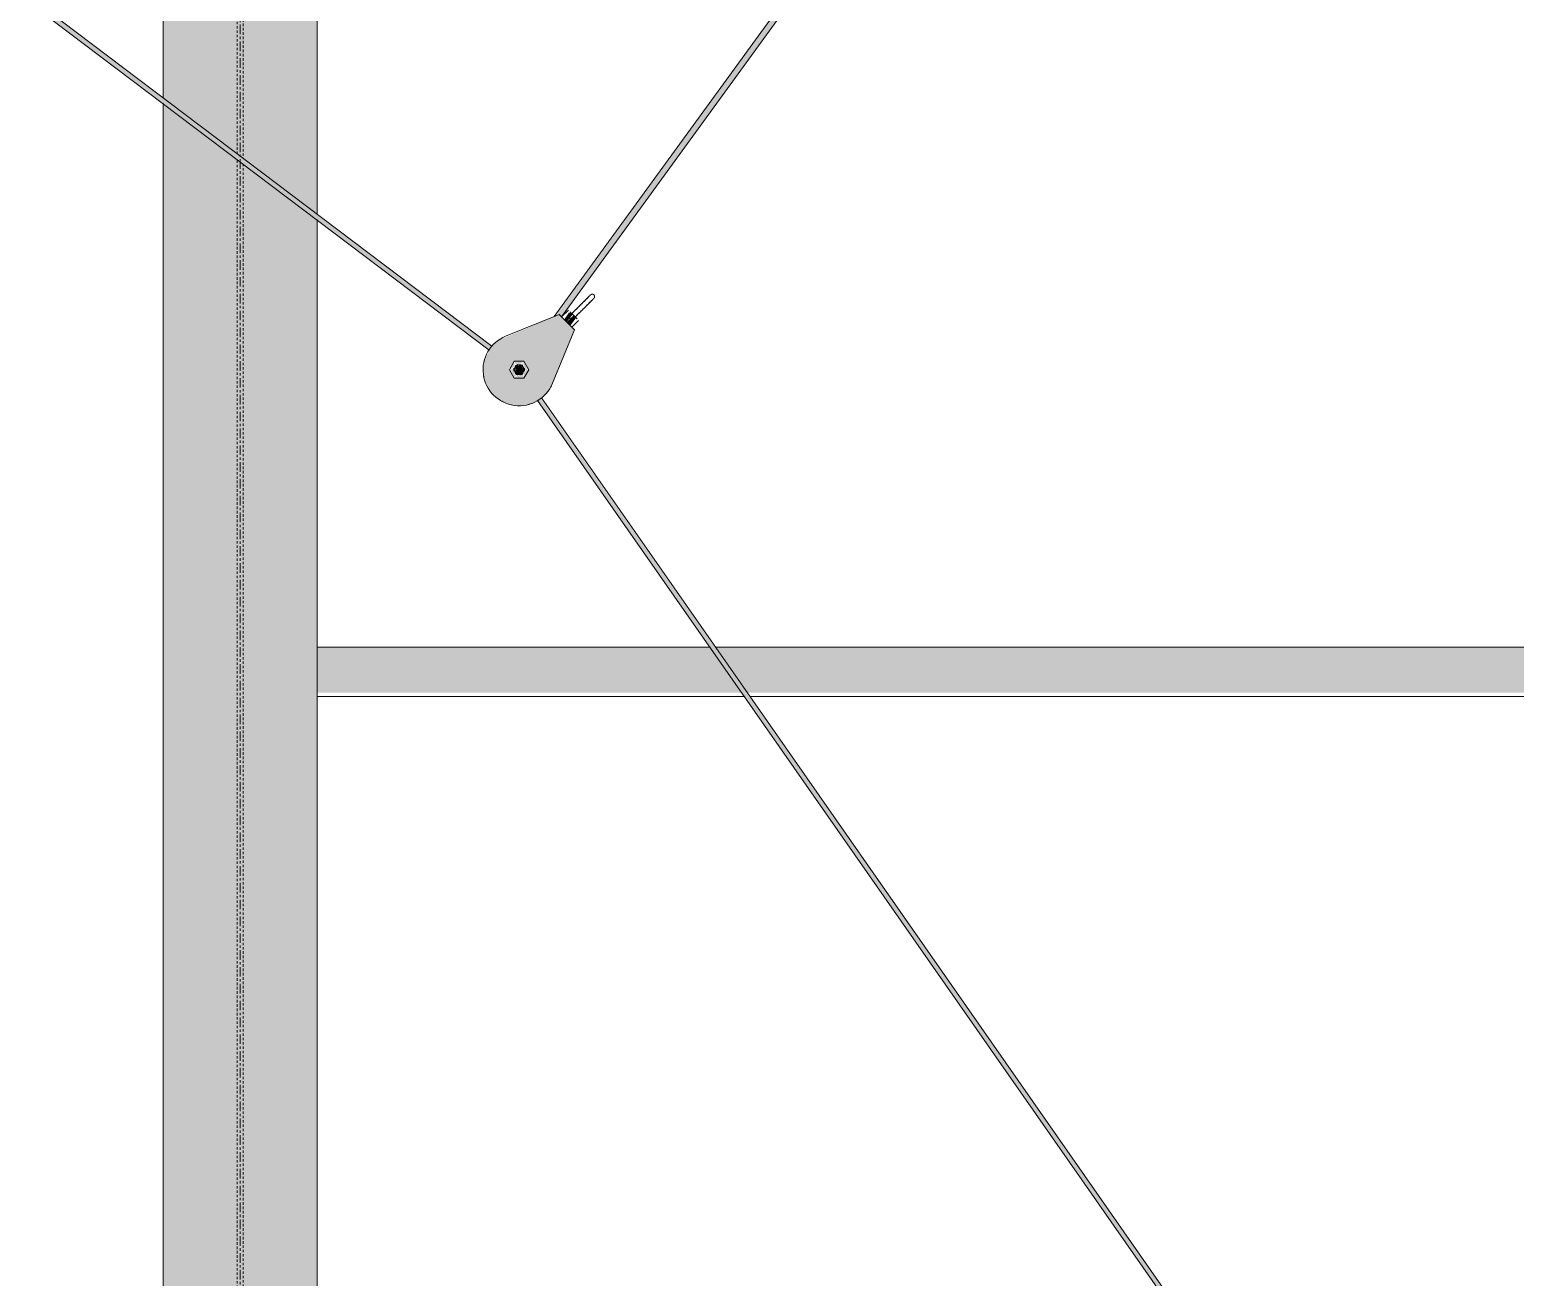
# Model space of a CAD drawing. Header units: inches. Extents: x -55396 to -733, y -290 to 853.
# Drawn here: x -16230.9 to -16153.7, y 163 to 227.9 of the extents above; entities that cross this region are included whole.
import ezdxf

# ---------------------------------------------------------------- set-up
doc = ezdxf.new("R2010")
doc.units = ezdxf.units.IN
doc.header["$MEASUREMENT"] = 0
doc.linetypes.add('Grid Line 1_2_', pattern=[0.875, 0.5, -0.125, 0.125, -0.125])
doc.linetypes.add('Hidden 1_8_', pattern=[0.1875, 0.125, -0.0625])
for name, color, linetype, lineweight in [('Q-SPCQ', 91, 'Continuous', 9), ('S-BEAM', 12, 'Continuous', 9), ('S-COLS', 52, 'Continuous', 9), ('S-GRID', 1, 'Continuous', 9)]:
    doc.layers.add(name, color=color, linetype=linetype, lineweight=lineweight)

# ---------------------------------------------------------------- blocks, each defined once
blk = doc.blocks.new('Basketball_Backstop-Performance_Sports_Systems-3103-Ceiling_Hung - 27_-0_ to 27_-11 7_8_-706978-Section 1')
at = {"layer": 'Q-SPCQ'}
h = blk.add_hatch(color=256, dxfattribs=at)
h.paths.add_polyline_path([(22123.102, 210.178), (22123.216, 210.384), (22123.031, 210.253), (22123.095, 210.183)], flags=0)
h.paths.add_polyline_path([(22121.744, 211.205), (22121.858, 211.432), (22031.201, 279.864), (22031.086, 279.717), (22121.679, 211.254)], flags=0)
h = blk.add_hatch(color=256, dxfattribs=at)
h.paths.add_polyline_path([(22123.524, 210.221), (22123.519, 210.36), (22123.334, 210.456), (22123.376, 210.414), (22123.52, 210.225)], flags=0)
h.paths.add_polyline_path([(22125.499, 212.937), (22172.144, 277.196), (22171.959, 277.34), (22125.202, 212.983), (22125.443, 212.993), (22125.499, 212.937)], flags=0)
h.paths.add_polyline_path([(22173.142, 278.473), (22173.105, 278.533), (22172.977, 278.609), (22173.116, 278.477)], flags=0)
for points in [[(22125.778, 212.658), (22126.087, 213.056), (22125.889, 213.144), (22125.645, 212.791), (22125.709, 212.727)], [(22125.965, 212.47), (22126.264, 212.879), (22126.131, 213.011), (22125.778, 212.658), (22125.91, 212.525)], [(22123.428, 209.967), (22123.553, 210.183), (22123.368, 210.425), (22123.126, 210.36), (22123.086, 210.058), (22123.178, 209.967)]]:
    blk.add_hatch(color=256, dxfattribs=at).paths.add_polyline_path(points, flags=0)
h = blk.add_hatch(color=256, dxfattribs=at)
h.paths.add_polyline_path([(22123.215, 208.31), (22123.673, 208.345), (22124.11, 208.491), (22124.498, 208.738), (22124.814, 209.073), (22125.149, 209.746), (22126.175, 212.26), (22125.38, 213.056), (22122.193, 211.694), (22121.858, 211.378), (22121.536, 210.767), (22121.465, 210.554), (22121.43, 210.095), (22121.55, 209.546), (22121.694, 209.22), (22121.977, 208.857), (22122.34, 208.574), (22122.761, 208.388), (22123.129, 208.325)], flags=0)
h.paths.add_polyline_path([(22123.05, 209.746), (22123.178, 209.933), (22123.071, 209.923), (22123.051, 209.755)], flags=0)
h.paths.add_polyline_path([(22123.05, 210.621), (22123.159, 210.425), (22123.209, 210.502), (22123.086, 210.594)], flags=0)
h.paths.add_polyline_path([(22123.555, 210.621), (22123.428, 210.433), (22123.534, 210.433), (22123.55, 210.571)], flags=0)
h.paths.add_polyline_path([(22123.808, 210.183), (22123.574, 210.256), (22123.657, 210.118), (22123.8, 210.18)], flags=0)
h.paths.add_polyline_path([(22123.555, 209.746), (22123.479, 209.967), (22123.403, 209.859), (22123.521, 209.771)], flags=0)
h.paths.add_polyline_path([(22123.461, 209.746), (22123.011, 209.813), (22122.825, 210.23), (22123.088, 210.621), (22123.569, 210.597), (22123.759, 210.098), (22123.519, 209.746)], flags=0)
h.paths.add_polyline_path([(22123.045, 210.076), (22122.986, 210.264), (22122.859, 210.156), (22122.993, 210.098)], flags=0)
h = blk.add_hatch(color=256, dxfattribs=at)
h.paths.add_polyline_path([(22123.555, 209.746), (22123.808, 210.183), (22123.519, 210.058), (22123.553, 209.768)], flags=0)
h.paths.add_polyline_path([(22123.555, 209.746), (22123.303, 209.933), (22123.05, 209.746)], flags=0)
h.paths.add_polyline_path([(22123.05, 209.746), (22123.086, 210.058), (22122.813, 210.156), (22122.923, 209.967)], flags=0)
h.paths.add_polyline_path([(22123.05, 210.621), (22123.303, 210.433), (22123.555, 210.621)], flags=0)
h.paths.add_polyline_path([(22122.798, 210.183), (22123.08, 210.36), (22123.05, 210.621), (22122.858, 210.287)], flags=0)
h.paths.add_polyline_path([(22123.808, 210.183), (22123.553, 210.598), (22123.553, 210.294), (22123.657, 210.248)], flags=0)
h = blk.add_hatch(color=256, dxfattribs=at)
h.paths.add_polyline_path([(22173.74, 137.708), (22173.74, 138.144), (22170.303, 142.955), (22170.303, 142.632), (22172.176, 139.949)], flags=0)
h.paths.add_polyline_path([(22168.053, 145.856), (22168.053, 146.292), (22124.422, 208.69), (22124.284, 208.559), (22165.357, 149.717)], flags=0)
h.paths.add_polyline_path([(22123.343, 209.907), (22123.524, 210.014), (22123.44, 209.987), (22123.326, 209.967), (22123.34, 209.911)], flags=0)
for p, q in [((22031.086, 279.717), (22121.746, 211.203)), ((22121.889, 211.408), (22031.239, 279.914)), ((22171.959, 277.34), (22125.123, 212.951)), ((22125.499, 212.937), (22172.206, 277.148)), ((22125.866, 213.277), (22125.513, 212.923)), ((22125.944, 213.199), (22126.131, 213.011)), ((22125.38, 213.056), (22122.594, 211.919)), ((22125.38, 213.056), (22126.175, 212.26)), ((22126.043, 212.393), (22126.396, 212.746)), ((22126.131, 213.011), (22126.319, 212.824)), ((22125.039, 209.475), (22126.175, 212.26)), ((22123.05, 210.621), (22122.798, 210.183)), ((22122.798, 210.183), (22123.05, 209.746)), ((22123.555, 210.621), (22123.05, 210.621)), ((22123.808, 210.183), (22123.555, 210.621)), ((22123.555, 209.746), (22123.808, 210.183)), ((22123.05, 209.746), (22123.555, 209.746)), ((22124.263, 208.589), (22168.053, 145.856)), ((22168.053, 146.292), (22124.474, 208.723))]:
    blk.add_line(p, q, dxfattribs=at)
at = {"layer": 'Q-SPCQ', "flags": 128}
for points in [[(22126.485, 213.542), (22126.506, 213.563), (22126.527, 213.584), (22126.548, 213.605), (22126.569, 213.626), (22126.59, 213.647), (22126.611, 213.668), (22126.631, 213.688), (22126.652, 213.709), (22126.672, 213.729), (22126.691, 213.748), (22126.711, 213.768), (22126.73, 213.787), (22126.748, 213.805), (22126.766, 213.824), (22126.784, 213.841), (22126.802, 213.859), (22126.818, 213.875), (22126.834, 213.892), (22126.85, 213.907), (22126.865, 213.922), (22126.88, 213.937), (22126.894, 213.951), (22126.907, 213.964), (22126.919, 213.976), (22126.931, 213.988), (22126.942, 213.999), (22126.953, 214.01), (22126.962, 214.019), (22126.971, 214.028), (22126.979, 214.036), (22126.986, 214.043), (22126.993, 214.05), (22126.999, 214.056), (22127.003, 214.06), (22127.007, 214.064), (22127.011, 214.068), (22127.013, 214.07), (22127.014, 214.071), (22127.015, 214.072)], [(22127.015, 214.072), (22127.015, 214.072), (22127.013, 214.07), (22127.011, 214.068), (22127.008, 214.065), (22127.005, 214.062), (22127, 214.057), (22126.994, 214.051), (22126.988, 214.045), (22126.981, 214.038), (22126.973, 214.03), (22126.965, 214.022), (22126.955, 214.012), (22126.945, 214.002), (22126.934, 213.991), (22126.922, 213.98), (22126.91, 213.967), (22126.897, 213.954), (22126.883, 213.941), (22126.869, 213.926), (22126.854, 213.911), (22126.839, 213.896), (22126.823, 213.88), (22126.806, 213.863), (22126.789, 213.846), (22126.771, 213.828), (22126.753, 213.81), (22126.735, 213.792), (22126.716, 213.773), (22126.697, 213.754), (22126.677, 213.734), (22126.657, 213.714), (22126.637, 213.694), (22126.616, 213.673), (22126.596, 213.653), (22126.575, 213.632), (22126.554, 213.611), (22126.533, 213.59), (22126.512, 213.569), (22126.491, 213.548), (22126.485, 213.542)], [(22127.015, 214.072), (22127.019, 214.076), (22127.022, 214.079), (22127.026, 214.082), (22127.03, 214.085), (22127.034, 214.088), (22127.039, 214.091), (22127.043, 214.093), (22127.047, 214.095), (22127.052, 214.098), (22127.057, 214.1), (22127.061, 214.101), (22127.066, 214.103), (22127.071, 214.104), (22127.076, 214.106), (22127.08, 214.107), (22127.085, 214.107), (22127.09, 214.108), (22127.095, 214.108), (22127.1, 214.109), (22127.105, 214.109), (22127.11, 214.109), (22127.115, 214.108), (22127.12, 214.108), (22127.125, 214.107), (22127.13, 214.106), (22127.135, 214.105), (22127.14, 214.103), (22127.145, 214.102), (22127.149, 214.1), (22127.154, 214.098), (22127.158, 214.096), (22127.163, 214.094), (22127.167, 214.091), (22127.171, 214.089), (22127.176, 214.086), (22127.18, 214.083), (22127.184, 214.08), (22127.187, 214.077), (22127.191, 214.073), (22127.192, 214.072)], [(22127.192, 214.072), (22127.195, 214.069), (22127.199, 214.065), (22127.202, 214.061), (22127.205, 214.057), (22127.208, 214.053), (22127.21, 214.049), (22127.213, 214.044), (22127.215, 214.04), (22127.217, 214.035), (22127.219, 214.031), (22127.221, 214.026), (22127.223, 214.021), (22127.224, 214.017), (22127.225, 214.012), (22127.226, 214.007), (22127.227, 214.002), (22127.228, 213.997), (22127.228, 213.992), (22127.228, 213.987), (22127.228, 213.982), (22127.228, 213.977), (22127.228, 213.972), (22127.227, 213.967), (22127.227, 213.962), (22127.226, 213.957), (22127.224, 213.952), (22127.223, 213.947), (22127.222, 213.943), (22127.22, 213.938), (22127.218, 213.933), (22127.216, 213.929), (22127.214, 213.924), (22127.211, 213.92), (22127.208, 213.916), (22127.206, 213.912), (22127.203, 213.908), (22127.2, 213.904), (22127.196, 213.9), (22127.193, 213.896), (22127.192, 213.895)], [(22126.485, 213.542), (22126.464, 213.521), (22126.442, 213.499), (22126.421, 213.478), (22126.4, 213.457), (22126.379, 213.436), (22126.359, 213.416), (22126.338, 213.395), (22126.318, 213.375), (22126.298, 213.355), (22126.278, 213.335), (22126.259, 213.316), (22126.24, 213.297), (22126.221, 213.278), (22126.203, 213.26), (22126.185, 213.242), (22126.168, 213.225), (22126.151, 213.208), (22126.135, 213.192), (22126.119, 213.176), (22126.104, 213.161), (22126.09, 213.147), (22126.076, 213.133), (22126.063, 213.12), (22126.05, 213.107), (22126.039, 213.096), (22126.027, 213.084), (22126.017, 213.074), (22126.007, 213.064), (22125.999, 213.056), (22125.991, 213.048), (22125.983, 213.04), (22125.977, 213.034), (22125.971, 213.028), (22125.966, 213.023), (22125.962, 213.019), (22125.959, 213.016), (22125.957, 213.014), (22125.955, 213.012), (22125.954, 213.012)], [(22126.059, 213.116), (22126.072, 213.129), (22126.086, 213.143), (22126.1, 213.157), (22126.115, 213.172), (22126.131, 213.188), (22126.147, 213.204), (22126.164, 213.221), (22126.181, 213.238), (22126.198, 213.255), (22126.216, 213.273), (22126.235, 213.292), (22126.254, 213.311), (22126.273, 213.33), (22126.293, 213.35), (22126.313, 213.37), (22126.333, 213.39), (22126.353, 213.41), (22126.374, 213.431), (22126.395, 213.452), (22126.416, 213.473), (22126.437, 213.494), (22126.458, 213.515), (22126.479, 213.536), (22126.485, 213.542)], [(22126.131, 212.835), (22126.132, 212.835), (22126.133, 212.836), (22126.135, 212.839), (22126.138, 212.841), (22126.142, 212.845), (22126.146, 212.85), (22126.152, 212.855), (22126.158, 212.862), (22126.165, 212.869), (22126.173, 212.877), (22126.182, 212.885), (22126.191, 212.895), (22126.201, 212.905), (22126.212, 212.916), (22126.224, 212.927), (22126.236, 212.94), (22126.249, 212.953), (22126.263, 212.966), (22126.277, 212.981), (22126.292, 212.996), (22126.308, 213.011), (22126.324, 213.027), (22126.34, 213.044), (22126.357, 213.061), (22126.375, 213.079), (22126.393, 213.097), (22126.412, 213.115), (22126.431, 213.134), (22126.45, 213.153), (22126.469, 213.173), (22126.489, 213.193), (22126.51, 213.213), (22126.53, 213.233), (22126.551, 213.254), (22126.571, 213.275), (22126.592, 213.296), (22126.613, 213.317), (22126.635, 213.338), (22126.656, 213.359), (22126.662, 213.365)], [(22126.662, 213.365), (22126.64, 213.344), (22126.619, 213.323), (22126.598, 213.302), (22126.577, 213.281), (22126.556, 213.26), (22126.536, 213.239), (22126.515, 213.218), (22126.495, 213.198), (22126.475, 213.178), (22126.455, 213.159), (22126.436, 213.139), (22126.417, 213.12), (22126.398, 213.102), (22126.38, 213.083), (22126.362, 213.066), (22126.345, 213.048), (22126.328, 213.032), (22126.312, 213.015), (22126.296, 213), (22126.281, 212.985), (22126.267, 212.97), (22126.253, 212.956), (22126.24, 212.943)], [(22126.662, 213.365), (22126.683, 213.386), (22126.704, 213.407), (22126.725, 213.429), (22126.746, 213.45), (22126.767, 213.47), (22126.788, 213.491), (22126.808, 213.512), (22126.828, 213.532), (22126.848, 213.552), (22126.868, 213.572), (22126.887, 213.591), (22126.906, 213.61), (22126.925, 213.629), (22126.943, 213.647), (22126.961, 213.664), (22126.978, 213.682), (22126.995, 213.699), (22127.011, 213.715), (22127.027, 213.73), (22127.042, 213.745), (22127.056, 213.76), (22127.07, 213.774), (22127.083, 213.787), (22127.096, 213.799), (22127.108, 213.811), (22127.119, 213.822), (22127.129, 213.833), (22127.139, 213.842), (22127.148, 213.851), (22127.156, 213.859), (22127.163, 213.867), (22127.17, 213.873), (22127.175, 213.879), (22127.18, 213.884), (22127.184, 213.888), (22127.187, 213.891), (22127.19, 213.893), (22127.191, 213.895), (22127.192, 213.895)], [(22127.192, 213.895), (22127.191, 213.895), (22127.19, 213.894), (22127.188, 213.892), (22127.185, 213.889), (22127.181, 213.885), (22127.177, 213.88), (22127.171, 213.875), (22127.165, 213.868), (22127.158, 213.861), (22127.15, 213.854), (22127.141, 213.845), (22127.132, 213.835), (22127.122, 213.825), (22127.111, 213.814), (22127.099, 213.803), (22127.087, 213.79), (22127.074, 213.777), (22127.06, 213.764), (22127.046, 213.749), (22127.031, 213.735), (22127.016, 213.719), (22126.999, 213.703), (22126.983, 213.686), (22126.966, 213.669), (22126.948, 213.652), (22126.93, 213.634), (22126.912, 213.615), (22126.893, 213.596), (22126.873, 213.577), (22126.854, 213.557), (22126.834, 213.537), (22126.814, 213.517), (22126.793, 213.497), (22126.773, 213.476), (22126.752, 213.455), (22126.731, 213.434), (22126.71, 213.413), (22126.688, 213.392), (22126.667, 213.371), (22126.662, 213.365)], [(22125.954, 212.835), (22125.951, 212.838), (22125.948, 212.842), (22125.945, 212.846), (22125.942, 212.85), (22125.939, 212.854), (22125.936, 212.858), (22125.933, 212.863), (22125.931, 212.867), (22125.929, 212.872), (22125.927, 212.876), (22125.925, 212.881), (22125.924, 212.886), (22125.922, 212.89), (22125.921, 212.895), (22125.92, 212.9), (22125.919, 212.905), (22125.919, 212.91), (22125.918, 212.915), (22125.918, 212.92), (22125.918, 212.925), (22125.918, 212.93), (22125.918, 212.935), (22125.919, 212.94), (22125.92, 212.945), (22125.921, 212.95), (22125.922, 212.955), (22125.923, 212.959), (22125.925, 212.964), (22125.927, 212.969), (22125.928, 212.973), (22125.931, 212.978), (22125.933, 212.982), (22125.935, 212.987), (22125.938, 212.991), (22125.941, 212.995), (22125.944, 212.999), (22125.947, 213.003), (22125.95, 213.007), (22125.954, 213.011), (22125.954, 213.011)], [(22125.954, 213.011), (22125.955, 213.012), (22125.956, 213.013), (22125.958, 213.015), (22125.961, 213.018), (22125.965, 213.022), (22125.97, 213.027), (22125.975, 213.032), (22125.981, 213.038), (22125.988, 213.045), (22125.996, 213.053), (22126.005, 213.062), (22126.014, 213.071), (22126.025, 213.082)], [(22126.131, 212.835), (22126.128, 212.831), (22126.124, 212.828), (22126.12, 212.825), (22126.116, 212.822), (22126.112, 212.819), (22126.108, 212.816), (22126.103, 212.814), (22126.099, 212.811), (22126.094, 212.809), (22126.09, 212.807), (22126.085, 212.805), (22126.08, 212.804), (22126.076, 212.802), (22126.071, 212.801), (22126.066, 212.8), (22126.061, 212.799), (22126.056, 212.799), (22126.051, 212.798), (22126.046, 212.798), (22126.041, 212.798), (22126.036, 212.798), (22126.031, 212.799), (22126.026, 212.799), (22126.021, 212.8), (22126.016, 212.801), (22126.011, 212.802), (22126.007, 212.803), (22126.002, 212.805), (22125.997, 212.807), (22125.992, 212.809), (22125.988, 212.811), (22125.984, 212.813), (22125.979, 212.816), (22125.975, 212.818), (22125.971, 212.821), (22125.967, 212.824), (22125.963, 212.827), (22125.959, 212.83), (22125.955, 212.834), (22125.954, 212.835)], [(22126.204, 212.908), (22126.194, 212.897), (22126.184, 212.888), (22126.175, 212.879), (22126.167, 212.871), (22126.16, 212.863), (22126.154, 212.857), (22126.148, 212.851), (22126.143, 212.846), (22126.139, 212.842), (22126.136, 212.839), (22126.133, 212.837), (22126.132, 212.835), (22126.131, 212.835)]]:
    blk.add_lwpolyline(points, dxfattribs=at)
at = {"layer": 'Q-SPCQ'}
for radius, start, end in [(1.875, 112.19719, 337.80281), (1.875, 130.97035, 135), (1.875, 116.34448, 120), (1.875, 145.62372, 150), (1.875, 175.10577, 180), (1.875, 161.73161, 165), (0.281, 165, 195), (0.25, 135, 315), (0.25, 150, 210), (0.25, 180, 195), (0.281, 105, 135), (0.25, 315, 135), (0.25, 90, 105), (0.25, 90, 105), (0.25, 75, 90), (0.281, 45, 75), (0.25, 15, 60), (0.281, 345, 15), (1.875, 190.07391, 195), (1.875, 205.59657, 210), (0.281, 225, 255), (0.25, 240, 270), (0.25, 240, 270), (0.25, 270, 300), (0.281, 285, 315), (1.875, 330, 333.65552), (1.875, 240, 244.40343), (1.875, 300, 304.37628), (1.875, 315, 319.02965), (1.875, 255, 259.92609), (1.875, 270, 273.949), (1.875, 285, 289.67738)]:
    blk.add_arc((22123.303, 210.183), radius, start, end, dxfattribs=at)
blk = doc.blocks.new('W-Wide Flange-Column - B1-C-1108678-Section 1')
at = {"layer": 'S-COLS', "linetype": 'Hidden 1_8_'}
for p, q in [((22108.647, 221.395), (22108.647, 250)), ((22108.959, 250), (22108.959, 221.159)), ((22108.647, 37.113), (22108.647, 221.127)), ((22108.959, 220.891), (22108.959, 37.111))]:
    blk.add_line(p, q, dxfattribs=at)
blk = doc.blocks.new('Girt_Z - 10_D-1118338-Section 1')
at = {"layer": 'S-BEAM'}
h = blk.add_hatch(color=256, dxfattribs=at)
h.paths.add_polyline_path([(22112.803, 193.383), (22134.877, 193.383), (22133.225, 195.75), (22112.803, 195.75), (22112.803, 193.673)], flags=0)
h.paths.add_polyline_path([(22221.804, 193.383), (22280.053, 193.383), (22280.053, 195.75), (22223.037, 195.75), (22221.955, 193.673)], flags=0)
h.paths.add_polyline_path([(22201.124, 193.383), (22219.69, 193.383), (22220.923, 195.75), (22188.99, 195.75), (22188.99, 193.383), (22191.441, 193.383)], flags=0)
h.paths.add_polyline_path([(22135.182, 193.383), (22178.365, 193.383), (22178.365, 195.75), (22133.53, 195.75), (22134.98, 193.673)], flags=0)
h.paths.add_polyline_path([(22187.115, 193.383), (22187.115, 195.75), (22184.99, 195.75), (22184.99, 193.383), (22186.599, 193.383)], flags=0)
h.paths.add_polyline_path([(22323.769, 193.383), (22323.3, 195.75), (22308.053, 195.75), (22308.053, 193.383)], flags=0)
h.paths.add_polyline_path([(22360.198, 194.5), (22365.053, 194.5), (22365.053, 195.75), (22359.662, 195.699), (22359.662, 194.5), (22360.127, 194.5)], flags=0)
for p, q in [((22112.803, 195.75), (22133.25, 195.75)), ((22133.51, 195.75), (22178.365, 195.75)), ((22112.803, 193.195), (22135.034, 193.195)), ((22135.293, 193.195), (22178.365, 193.195))]:
    blk.add_line(p, q, dxfattribs=at)

msp = doc.modelspace()

# ---------------------------------------------------------------- hatches: boundary and pattern name
at = {"layer": 'S-COLS', "lineweight": 5}
h = msp.add_hatch(color=256, dxfattribs=at)
h.paths.add_polyline_path([(-16223.968, 0), (-16215.968, 0), (-16215.968, 4), (-16223.968, 4)], flags=0)
h.paths.add_polyline_path([(-16223.968, 28.5), (-16215.968, 28.5), (-16215.968, 31.5), (-16223.968, 31.5)], flags=0)
h.paths.add_polyline_path([(-16223.968, 32.5), (-16215.968, 32.501), (-16215.968, 34.886), (-16223.968, 34.883), (-16223.968, 32.501)], flags=0)
h.paths.add_polyline_path([(-16217.221, 37.116), (-16215.968, 37.121), (-16215.968, 217.961), (-16223.968, 224.007), (-16223.968, 37.123), (-16217.429, 37.116)], flags=0)
h.paths.add_polyline_path([(-16215.968, 218.275), (-16215.968, 250), (-16223.968, 250), (-16223.968, 224.321), (-16219.639, 221.049)], flags=0)
h.paths.add_polyline_path([(-16223.968, 278), (-16215.968, 278), (-16215.968, 279.514), (-16223.968, 279.636), (-16223.968, 278.598)], flags=0)
h.paths.add_polyline_path([(-16215.968, 279.827), (-16215.968, 327.145), (-16223.968, 327.145), (-16223.968, 279.949), (-16219.639, 279.883)], flags=0)

# ---------------------------------------------------------------- linework, layer by layer
at = {"layer": 'S-COLS'}
for p, q in [((-16223.968, 250), (-16223.968, 224.3)), ((-16215.968, 250), (-16215.968, 218.254)), ((-16223.968, 224.033), (-16223.968, 37.123)), ((-16215.968, 217.985), (-16215.968, 37.103))]:
    msp.add_line(p, q, dxfattribs=at)
at = {"layer": 'S-GRID', "linetype": 'Grid Line 1_2_'}
msp.add_line((-16219.968, -132), (-16219.968, 648.659), dxfattribs=at)
msp.add_line((-16219.968, -132), (-16219.968, 648.659), dxfattribs=at)

# ---------------------------------------------------------------- block references
at = {"layer": 'Q-SPCQ'}
msp.add_blockref('Basketball_Backstop-Performance_Sports_Systems-3103-Ceiling_Hung - 27_-0_ to 27_-11 7_8_-706978-Section 1', (-38328.771, 0), dxfattribs=at)
at = {"layer": 'S-BEAM'}
msp.add_blockref('Girt_Z - 10_D-1118338-Section 1', (-38328.771, 0), dxfattribs=at)
at = {"layer": 'S-COLS', "linetype": 'Hidden 1_8_'}
msp.add_blockref('W-Wide Flange-Column - B1-C-1108678-Section 1', (-38328.771, 0), dxfattribs=at)

doc.saveas('drawing.dxf')
